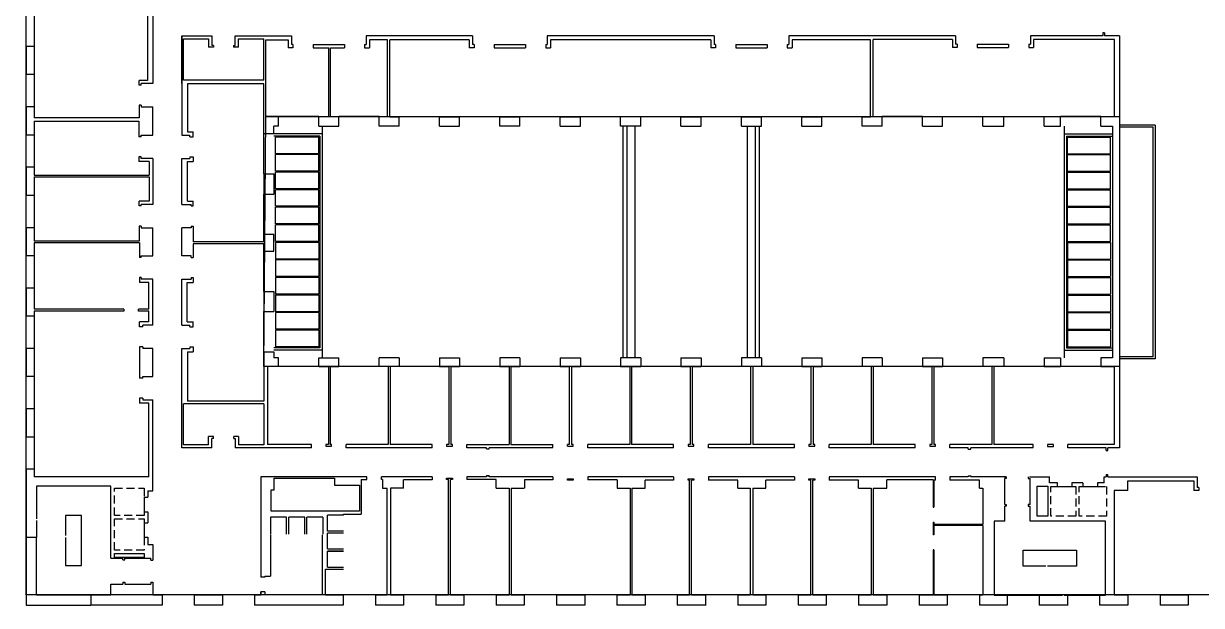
# Model space of a CAD drawing. Header units: millimetres. Extents: x -80 to 60, y -33 to 210.
# Drawn here: x -79.4 to -6.3, y -32.7 to 3.4 of the extents above; entities that cross this region are included whole.
import ezdxf

# ---------------------------------------------------------------- set-up
doc = ezdxf.new("R2010")
doc.units = ezdxf.units.MM
doc.header["$MEASUREMENT"] = 0
doc.linetypes.add('DASHED', pattern=[0.75, 0.5, -0.25])
doc.linetypes.add('HIDDEN', pattern=[9.525, 6.35, -3.175])
doc.layers.add('M', color=7, linetype='Continuous')
doc.layers.add('valid_area', color=140, linetype='Continuous')

msp = doc.modelspace()

# ---------------------------------------------------------------- linework, layer by layer
at = {"layer": 'M'}
for p, q in [((-71.403, 5.327), (-71.403, -0.319)), ((-71.744, 4.49), (-71.744, -0.119)), ((-78.768, 3.983), (-78.768, 1.983)), ((-69.593, 2.638), (-67.737, 2.638)), ((-69.593, -0.319), (-69.593, 2.638)), ((-69.593, 2.638), (-69.593, -3.517)), ((-69.503, 2.453), (-67.937, 2.453)), ((-69.503, -0.103), (-69.503, 2.453)), ((-67.937, 2.453), (-67.937, 1.937)), ((-67.737, 2.638), (-67.737, 2.05)), ((-66.287, 2.05), (-66.287, 2.638)), ((-66.287, 2.638), (-62.801, 2.638)), ((-66.087, 1.937), (-66.087, 2.453)), ((-66.087, 2.453), (-64.503, 2.453)), ((-64.503, -0.103), (-64.503, 2.453)), ((-64.384, -2.363), (-64.384, 2.397)), ((-64.384, 2.397), (-63.001, 2.397)), ((-63.001, 2.397), (-63.001, 1.897)), ((-62.801, 2.638), (-62.801, 2.097)), ((-58.155, 2.638), (-58.155, 2.097)), ((-51.551, 2.638), (-58.155, 2.638)), ((-56.838, 2.397), (-57.955, 2.397)), ((-57.955, 2.397), (-57.955, 1.897)), ((-56.838, -2.363), (-56.838, 2.397)), ((-51.751, 2.397), (-56.688, 2.397)), ((-56.688, -2.383), (-56.688, 2.397)), ((-51.751, 2.397), (-51.751, 1.897)), ((-51.551, 2.638), (-51.551, 2.097)), ((-46.905, 2.638), (-46.905, 2.097)), ((-36.551, 2.638), (-46.905, 2.638)), ((-46.705, 2.397), (-46.705, 1.897)), ((-36.751, 2.397), (-46.705, 2.397)), ((-36.751, 2.397), (-36.751, 1.897)), ((-36.551, 2.638), (-36.551, 2.097)), ((-31.905, 2.638), (-31.905, 2.097)), ((-21.551, 2.638), (-31.905, 2.638)), ((-31.705, 2.397), (-31.705, 1.897)), ((-26.827, 2.397), (-31.705, 2.397)), ((-26.827, -2.383), (-26.827, 2.397)), ((-26.668, -2.363), (-26.668, 2.417)), ((-21.751, 2.417), (-26.668, 2.417)), ((-21.751, 2.417), (-21.751, 1.917)), ((-21.551, 2.638), (-21.551, 2.117)), ((-16.905, 2.638), (-16.905, 2.117)), ((-12.403, 2.638), (-16.905, 2.638)), ((-11.688, 2.417), (-16.705, 2.417)), ((-16.705, 2.417), (-16.705, 1.917)), ((-12.403, 2.828), (-12.403, 2.638)), ((-12.303, 2.828), (-12.403, 2.828)), ((-12.303, 2.828), (-12.303, 2.638)), ((-11.368, 2.638), (-12.303, 2.638)), ((-11.688, -2.363), (-11.688, 2.417)), ((-11.368, 2.638), (-11.368, -22.942)), ((-78.768, 1.983), (-79.268, 1.983)), ((-79.268, 1.983), (-79.268, 0.233)), ((-78.768, 1.983), (-78.768, 0.233)), ((-67.64, 1.937), (-67.937, 1.937)), ((-67.64, 2.05), (-67.737, 2.05)), ((-67.64, 2.05), (-67.64, 1.937)), ((-66.39, 2.05), (-66.39, 1.937)), ((-66.39, 2.05), (-66.287, 2.05)), ((-66.087, 1.937), (-66.39, 1.937)), ((-62.701, 1.897), (-63.001, 1.897)), ((-62.701, 2.097), (-62.801, 2.097)), ((-62.701, 2.097), (-62.701, 1.897)), ((-61.451, 2.097), (-61.451, 1.897)), ((-61.451, 2.097), (-59.505, 2.097)), ((-61.451, 1.897), (-60.484, 1.897)), ((-60.484, -2.363), (-60.484, 1.897)), ((-60.368, -2.363), (-60.368, 1.897)), ((-60.368, 1.897), (-59.505, 1.897)), ((-59.505, 2.097), (-59.505, 1.897)), ((-58.255, 2.097), (-58.155, 2.097)), ((-58.255, 2.097), (-58.255, 1.897)), ((-58.255, 1.897), (-57.955, 1.897)), ((-51.451, 1.897), (-51.751, 1.897)), ((-51.451, 2.097), (-51.551, 2.097)), ((-51.451, 2.097), (-51.451, 1.897)), ((-50.201, 2.097), (-48.255, 2.097)), ((-50.201, 2.097), (-50.201, 1.897)), ((-50.201, 1.897), (-48.255, 1.897)), ((-48.255, 2.097), (-48.255, 1.897)), ((-47.005, 2.097), (-47.005, 1.897)), ((-47.005, 2.097), (-46.905, 2.097)), ((-47.005, 1.897), (-46.705, 1.897)), ((-36.451, 1.897), (-36.751, 1.897)), ((-36.451, 2.097), (-36.551, 2.097)), ((-36.451, 2.097), (-36.451, 1.897)), ((-35.201, 2.097), (-33.255, 2.097)), ((-35.201, 2.097), (-35.201, 1.897)), ((-35.201, 1.897), (-33.255, 1.897)), ((-33.255, 2.097), (-33.255, 1.897)), ((-32.005, 2.097), (-31.905, 2.097)), ((-32.005, 2.097), (-32.005, 1.897)), ((-32.005, 1.897), (-31.705, 1.897)), ((-21.451, 1.917), (-21.751, 1.917)), ((-21.451, 2.117), (-21.551, 2.117)), ((-21.451, 2.117), (-21.451, 1.917)), ((-20.201, 2.117), (-18.255, 2.117)), ((-20.201, 2.117), (-20.201, 1.917)), ((-20.201, 1.917), (-18.255, 1.917)), ((-18.255, 2.117), (-18.255, 1.917)), ((-17.005, 2.117), (-16.905, 2.117)), ((-17.005, 2.117), (-17.005, 1.917)), ((-17.005, 1.917), (-16.705, 1.917)), ((-78.768, 0.233), (-79.268, 0.233)), ((-78.768, 0.233), (-78.768, -1.767)), ((-72.243, -0.417), (-72.243, -0.119)), ((-71.744, -0.119), (-72.243, -0.119)), ((-72.13, -0.417), (-72.243, -0.417)), ((-72.13, -0.417), (-72.13, -0.319)), ((-71.403, -0.319), (-72.13, -0.319)), ((-64.503, -0.103), (-69.503, -0.103)), ((-69.253, -0.343), (-69.253, -3.317)), ((-64.503, -0.343), (-69.253, -0.343)), ((-64.503, -2.363), (-64.503, -0.343)), ((-78.768, -1.767), (-79.268, -1.767)), ((-79.268, -1.767), (-79.268, -3.517)), ((-78.768, -1.767), (-78.768, -2.44)), ((-72.243, -1.667), (-72.243, -2.44)), ((-72.13, -1.667), (-72.243, -1.667)), ((-72.13, -1.667), (-72.13, -1.767)), ((-72.13, -1.767), (-71.403, -1.767)), ((-71.403, -3.517), (-71.403, -1.767)), ((-72.243, -2.44), (-78.768, -2.44)), ((-78.768, -2.659), (-72.268, -2.659)), ((-78.768, -2.659), (-78.768, -3.517)), ((-72.268, -2.659), (-72.268, -3.617)), ((-64.503, -3.428), (-64.503, -2.363)), ((-63.603, -2.363), (-64.384, -2.363)), ((-63.603, -2.963), (-63.603, -2.363)), ((-61.103, -2.363), (-63.603, -2.363)), ((-61.103, -2.363), (-60.484, -2.363)), ((-61.103, -2.963), (-61.103, -2.363)), ((-60.368, -2.363), (-59.853, -2.363)), ((-59.853, -2.963), (-59.853, -2.363)), ((-57.353, -2.363), (-59.853, -2.363)), ((-57.353, -2.363), (-56.838, -2.363)), ((-57.353, -2.963), (-57.353, -2.363)), ((-56.688, -2.383), (-56.103, -2.383)), ((-56.103, -2.963), (-56.103, -2.383)), ((-53.603, -2.383), (-56.103, -2.383)), ((-53.603, -2.963), (-53.603, -2.383)), ((-53.603, -2.383), (-52.353, -2.383)), ((-52.353, -2.963), (-52.353, -2.383)), ((-49.853, -2.383), (-52.353, -2.383)), ((-49.853, -2.963), (-49.853, -2.383)), ((-49.853, -2.383), (-48.603, -2.383)), ((-48.603, -2.963), (-48.603, -2.383)), ((-46.103, -2.383), (-48.603, -2.383)), ((-46.103, -2.963), (-46.103, -2.383)), ((-46.103, -2.383), (-44.853, -2.383)), ((-44.853, -2.963), (-44.853, -2.383)), ((-42.353, -2.383), (-44.853, -2.383)), ((-42.353, -2.963), (-42.353, -2.383)), ((-41.103, -2.383), (-42.353, -2.383)), ((-41.103, -2.963), (-41.103, -2.383)), ((-38.603, -2.383), (-41.103, -2.383)), ((-38.603, -2.383), (-37.353, -2.383)), ((-38.603, -2.963), (-38.603, -2.383)), ((-37.353, -2.963), (-37.353, -2.383)), ((-34.853, -2.383), (-37.353, -2.383)), ((-34.853, -2.963), (-34.853, -2.383)), ((-34.853, -2.383), (-33.603, -2.383)), ((-33.603, -2.963), (-33.603, -2.383)), ((-31.103, -2.383), (-33.603, -2.383)), ((-31.103, -2.383), (-29.853, -2.383)), ((-31.103, -2.963), (-31.103, -2.383)), ((-29.853, -2.963), (-29.853, -2.383)), ((-27.353, -2.383), (-29.853, -2.383)), ((-27.353, -2.963), (-27.353, -2.383)), ((-27.353, -2.383), (-26.827, -2.383)), ((-26.668, -2.363), (-26.103, -2.363)), ((-23.603, -2.363), (-26.103, -2.363)), ((-26.103, -2.963), (-26.103, -2.363)), ((-23.603, -2.963), (-23.603, -2.363)), ((-23.603, -2.363), (-22.353, -2.363)), ((-22.353, -2.363), (-19.853, -2.363)), ((-22.353, -2.963), (-22.353, -2.363)), ((-19.853, -2.963), (-19.853, -2.363)), ((-19.853, -2.363), (-18.55, -2.363)), ((-18.55, -2.363), (-16.05, -2.363)), ((-18.55, -2.963), (-18.55, -2.363)), ((-16.05, -2.363), (-15.029, -2.363)), ((-16.05, -2.963), (-16.05, -2.363)), ((-12.529, -2.363), (-15.029, -2.363)), ((-15.029, -2.363), (-12.529, -2.363)), ((-15.029, -2.963), (-15.029, -2.363)), ((-12.529, -2.363), (-11.692, -2.363)), ((-12.529, -2.963), (-12.529, -2.363)), ((-9.148, -2.912), (-11.368, -2.912)), ((-9.148, -2.912), (-9.148, -17.402)), ((-78.768, -3.517), (-79.268, -3.517)), ((-78.768, -3.517), (-78.768, -5.517)), ((-72.13, -3.617), (-72.268, -3.617)), ((-72.13, -3.617), (-72.13, -3.517)), ((-72.13, -3.517), (-71.403, -3.517)), ((-69.593, -3.517), (-69.103, -3.517)), ((-69.253, -3.317), (-68.903, -3.317)), ((-69.103, -3.617), (-69.103, -3.517)), ((-69.103, -3.617), (-68.903, -3.617)), ((-68.903, -3.617), (-68.903, -3.317)), ((-64.503, -3.428), (-63.898, -3.428)), ((-64.503, -5.928), (-64.503, -3.428)), ((-63.898, -3.428), (-63.898, -2.963)), ((-63.603, -2.963), (-63.898, -2.963)), ((-60.893, -3.443), (-63.898, -3.443)), ((-61.033, -3.583), (-63.898, -3.583)), ((-61.093, -3.643), (-63.778, -3.643)), ((-63.778, -4.673), (-63.778, -3.643)), ((-61.103, -2.963), (-59.853, -2.963)), ((-61.093, -4.673), (-61.093, -3.643)), ((-61.033, -3.583), (-61.033, -16.723)), ((-60.893, -2.963), (-60.893, -17.343)), ((-56.103, -2.963), (-57.353, -2.963)), ((-53.603, -2.963), (-52.353, -2.963)), ((-48.603, -2.963), (-49.853, -2.963)), ((-46.103, -2.963), (-44.853, -2.963)), ((-41.103, -2.963), (-42.353, -2.963)), ((-42.198, -17.343), (-42.198, -2.963)), ((-41.948, -17.343), (-41.948, -2.963)), ((-41.448, -17.343), (-41.448, -2.963)), ((-38.603, -2.963), (-37.353, -2.963)), ((-34.853, -2.963), (-33.603, -2.963)), ((-34.468, -17.343), (-34.468, -2.963)), ((-33.968, -17.343), (-33.968, -2.963)), ((-33.718, -17.343), (-33.718, -2.963)), ((-31.103, -2.963), (-29.853, -2.963)), ((-26.103, -2.963), (-27.353, -2.963)), ((-23.603, -2.963), (-22.353, -2.963)), ((-19.853, -2.963), (-18.55, -2.963)), ((-16.05, -2.963), (-15.029, -2.963)), ((-14.808, -2.963), (-14.808, -17.343)), ((-14.808, -3.443), (-11.803, -3.443)), ((-14.668, -3.583), (-11.803, -3.583)), ((-14.668, -3.583), (-14.668, -16.723)), ((-14.608, -3.643), (-11.923, -3.643)), ((-14.608, -4.673), (-14.608, -3.643)), ((-12.529, -2.963), (-11.803, -2.963)), ((-11.923, -4.673), (-11.923, -3.643)), ((-11.803, -2.963), (-11.803, -17.343)), ((-9.268, -3.032), (-11.368, -3.032)), ((-9.268, -17.282), (-9.268, -3.032)), ((-72.13, -4.867), (-72.268, -4.867)), ((-72.268, -4.867), (-72.268, -5.165)), ((-72.13, -4.965), (-72.13, -4.867)), ((-71.403, -4.965), (-72.13, -4.965)), ((-71.403, -4.965), (-71.403, -7.819)), ((-69.593, -7.819), (-69.593, -4.965)), ((-69.593, -4.965), (-69.103, -4.965)), ((-69.103, -4.867), (-69.103, -4.965)), ((-69.103, -4.867), (-68.903, -4.867)), ((-68.903, -4.867), (-68.903, -5.165)), ((-61.093, -4.673), (-63.778, -4.673)), ((-63.778, -5.763), (-63.778, -4.733)), ((-61.093, -4.733), (-63.778, -4.733)), ((-61.093, -5.763), (-61.093, -4.733)), ((-14.608, -4.673), (-11.923, -4.673)), ((-14.608, -5.763), (-14.608, -4.733)), ((-14.608, -4.733), (-11.923, -4.733)), ((-11.923, -5.763), (-11.923, -4.733)), ((-79.268, -5.517), (-79.268, -7.267)), ((-78.768, -5.517), (-79.268, -5.517)), ((-78.768, -5.517), (-78.768, -5.997)), ((-71.638, -5.165), (-72.268, -5.165)), ((-71.638, -5.165), (-71.638, -5.997)), ((-69.253, -5.165), (-68.903, -5.165)), ((-69.253, -7.619), (-69.253, -5.165)), ((-61.093, -5.763), (-63.778, -5.763)), ((-61.093, -5.823), (-63.778, -5.823)), ((-63.778, -6.853), (-63.778, -5.823)), ((-61.093, -6.853), (-61.093, -5.823)), ((-14.608, -5.763), (-11.923, -5.763)), ((-14.608, -5.823), (-11.923, -5.823)), ((-14.608, -6.853), (-14.608, -5.823)), ((-11.923, -6.853), (-11.923, -5.823)), ((-78.768, -5.997), (-71.638, -5.997)), ((-78.768, -6.116), (-78.768, -7.267)), ((-78.768, -6.116), (-71.638, -6.116)), ((-78.768, -6.116), (-71.638, -6.116)), ((-71.638, -6.116), (-71.638, -7.619)), ((-64.503, -5.928), (-63.898, -5.928)), ((-64.503, -5.928), (-64.503, -7.178)), ((-63.898, -5.928), (-63.898, -7.178)), ((-78.768, -7.267), (-79.268, -7.267)), ((-78.768, -7.267), (-78.768, -9.267)), ((-64.503, -7.178), (-63.898, -7.178)), ((-64.503, -9.678), (-64.503, -7.178)), ((-61.093, -6.853), (-63.778, -6.853)), ((-61.093, -6.913), (-63.778, -6.913)), ((-63.778, -7.941), (-63.778, -6.913)), ((-61.093, -7.941), (-61.093, -6.913)), ((-14.608, -6.853), (-11.923, -6.853)), ((-14.608, -6.913), (-11.923, -6.913)), ((-14.608, -7.941), (-14.608, -6.913)), ((-11.923, -7.941), (-11.923, -6.913)), ((-72.258, -7.919), (-72.258, -7.619)), ((-71.638, -7.619), (-72.258, -7.619)), ((-72.13, -7.919), (-72.258, -7.919)), ((-72.13, -7.919), (-72.13, -7.819)), ((-71.403, -7.819), (-72.13, -7.819)), ((-69.593, -7.819), (-69.016, -7.819)), ((-69.253, -7.619), (-68.903, -7.619)), ((-69.016, -7.919), (-69.016, -7.819)), ((-69.016, -7.919), (-68.903, -7.919)), ((-68.903, -7.919), (-68.903, -7.619)), ((-61.093, -7.941), (-63.778, -7.941)), ((-61.093, -8.001), (-63.778, -8.001)), ((-63.778, -9.033), (-63.778, -8.001)), ((-61.093, -9.033), (-61.093, -8.001)), ((-14.608, -7.941), (-11.923, -7.941)), ((-14.608, -9.033), (-14.608, -8.001)), ((-14.608, -8.001), (-11.923, -8.001)), ((-11.923, -9.033), (-11.923, -8.001)), ((-78.768, -9.267), (-79.268, -9.267)), ((-79.268, -9.267), (-79.268, -11.017)), ((-78.768, -9.267), (-78.768, -10.096)), ((-72.13, -9.169), (-72.258, -9.169)), ((-72.258, -9.169), (-72.258, -10.096)), ((-72.13, -9.169), (-72.13, -9.267)), ((-72.13, -9.267), (-71.403, -9.267)), ((-71.403, -11.017), (-71.403, -9.267)), ((-69.016, -9.267), (-69.593, -9.267)), ((-69.593, -11.017), (-69.593, -9.267)), ((-69.016, -9.169), (-68.903, -9.169)), ((-69.016, -9.169), (-69.016, -9.267)), ((-68.903, -9.169), (-68.903, -10.152)), ((-61.093, -9.033), (-63.778, -9.033)), ((-63.778, -10.123), (-63.778, -9.093)), ((-61.093, -9.093), (-63.778, -9.093)), ((-61.093, -10.123), (-61.093, -9.093)), ((-14.608, -9.033), (-11.923, -9.033)), ((-14.608, -9.093), (-11.923, -9.093)), ((-14.608, -10.123), (-14.608, -9.093)), ((-11.923, -10.123), (-11.923, -9.093)), ((-72.258, -10.096), (-78.768, -10.096)), ((-72.238, -10.216), (-78.768, -10.216)), ((-78.768, -10.216), (-78.768, -11.017)), ((-72.238, -10.216), (-72.238, -11.117)), ((-64.503, -10.152), (-68.903, -10.152)), ((-64.503, -9.678), (-63.898, -9.678)), ((-64.503, -10.152), (-64.503, -9.678)), ((-63.898, -10.729), (-63.898, -9.678)), ((-61.093, -10.123), (-63.778, -10.123)), ((-61.093, -10.123), (-63.778, -10.123)), ((-61.093, -10.183), (-63.778, -10.183)), ((-61.093, -10.183), (-63.778, -10.183)), ((-63.778, -10.183), (-63.778, -11.213)), ((-61.093, -10.183), (-61.093, -11.213)), ((-14.608, -10.123), (-11.923, -10.123)), ((-14.608, -10.123), (-11.923, -10.123)), ((-14.608, -10.183), (-11.923, -10.183)), ((-14.608, -10.183), (-11.923, -10.183)), ((-14.608, -10.183), (-14.608, -11.213)), ((-11.923, -10.183), (-11.923, -11.213)), ((-68.903, -10.271), (-68.903, -11.116)), ((-64.503, -10.271), (-68.903, -10.271)), ((-64.503, -10.729), (-64.503, -10.271)), ((-64.503, -10.729), (-63.898, -10.729)), ((-64.503, -13.229), (-64.503, -10.729)), ((-78.768, -11.017), (-79.268, -11.017)), ((-78.768, -11.017), (-78.768, -13.017)), ((-72.125, -11.117), (-72.238, -11.117)), ((-72.125, -11.117), (-72.125, -11.017)), ((-72.125, -11.017), (-71.403, -11.017)), ((-69.016, -11.017), (-69.593, -11.017)), ((-69.016, -11.116), (-69.016, -11.017)), ((-69.016, -11.116), (-68.903, -11.116)), ((-61.093, -11.213), (-63.778, -11.213)), ((-63.778, -11.273), (-63.778, -12.305)), ((-61.093, -11.273), (-63.778, -11.273)), ((-61.093, -11.273), (-61.093, -12.305)), ((-14.608, -11.213), (-11.923, -11.213)), ((-14.608, -11.273), (-14.608, -12.305)), ((-14.608, -11.273), (-11.923, -11.273)), ((-11.923, -11.273), (-11.923, -12.305)), ((-72.125, -12.367), (-72.238, -12.367)), ((-72.238, -12.367), (-72.238, -12.665)), ((-72.125, -12.367), (-72.125, -12.465)), ((-69.016, -12.366), (-69.016, -12.465)), ((-69.016, -12.366), (-68.903, -12.366)), ((-68.903, -12.366), (-68.903, -12.665)), ((-61.093, -12.305), (-63.778, -12.305)), ((-61.093, -12.365), (-63.778, -12.365)), ((-63.778, -12.365), (-63.778, -13.393)), ((-61.093, -12.365), (-61.093, -13.393)), ((-14.608, -12.305), (-11.923, -12.305)), ((-14.608, -12.365), (-14.608, -13.393)), ((-14.608, -12.365), (-11.923, -12.365)), ((-11.923, -12.365), (-11.923, -13.393)), ((-78.768, -13.017), (-79.268, -13.017)), ((-79.268, -13.017), (-79.268, -14.767)), ((-78.768, -13.017), (-78.768, -14.336)), ((-71.653, -12.665), (-72.238, -12.665)), ((-71.403, -12.465), (-72.125, -12.465)), ((-71.653, -14.336), (-71.653, -12.665)), ((-71.403, -15.319), (-71.403, -12.465)), ((-69.593, -12.465), (-69.016, -12.465)), ((-69.593, -15.319), (-69.593, -12.465)), ((-69.273, -12.665), (-68.903, -12.665)), ((-69.273, -15.119), (-69.273, -12.665)), ((-64.503, -13.229), (-64.503, -14.479)), ((-64.503, -13.229), (-63.898, -13.229)), ((-63.898, -13.229), (-63.898, -14.479)), ((-61.093, -13.393), (-63.778, -13.393)), ((-63.778, -13.453), (-63.778, -14.483)), ((-61.093, -13.453), (-63.778, -13.453)), ((-61.093, -13.453), (-61.093, -14.483)), ((-14.608, -13.393), (-11.923, -13.393)), ((-14.608, -13.453), (-14.608, -14.483)), ((-14.608, -13.453), (-11.923, -13.453)), ((-11.923, -13.453), (-11.923, -14.483)), ((-73.203, -14.336), (-78.768, -14.336)), ((-73.203, -14.456), (-78.768, -14.456)), ((-78.768, -14.456), (-78.768, -14.767)), ((-73.203, -14.336), (-73.203, -14.456)), ((-71.653, -14.336), (-72.303, -14.336)), ((-72.303, -14.456), (-72.303, -14.336)), ((-71.643, -14.456), (-72.303, -14.456)), ((-71.643, -15.119), (-71.643, -14.456)), ((-64.503, -14.479), (-63.898, -14.479)), ((-64.503, -16.979), (-64.503, -14.479)), ((-61.093, -14.483), (-63.778, -14.483)), ((-61.093, -14.543), (-63.778, -14.543)), ((-63.778, -14.543), (-63.778, -15.573)), ((-61.093, -14.543), (-61.093, -15.573)), ((-14.608, -14.483), (-11.923, -14.483)), ((-14.608, -14.543), (-11.923, -14.543)), ((-14.608, -14.543), (-14.608, -15.573)), ((-11.923, -14.543), (-11.923, -15.573)), ((-78.768, -14.767), (-79.268, -14.767)), ((-78.768, -14.767), (-78.768, -16.767)), ((-72.228, -15.419), (-72.228, -15.119)), ((-71.643, -15.119), (-72.228, -15.119)), ((-72.023, -15.419), (-72.023, -15.319)), ((-71.403, -15.319), (-72.023, -15.319)), ((-69.593, -15.319), (-69.103, -15.319)), ((-69.273, -15.119), (-68.903, -15.119)), ((-69.103, -15.417), (-69.103, -15.319)), ((-68.903, -15.417), (-68.903, -15.119)), ((-72.023, -15.419), (-72.228, -15.419)), ((-72.023, -15.419), (-72.088, -15.419)), ((-69.103, -15.417), (-68.903, -15.417)), ((-61.093, -15.573), (-63.778, -15.573)), ((-61.093, -15.633), (-63.778, -15.633)), ((-63.778, -15.633), (-63.778, -16.663)), ((-61.093, -15.633), (-61.093, -16.663)), ((-14.608, -15.573), (-11.923, -15.573)), ((-14.608, -15.633), (-14.608, -16.663)), ((-14.608, -15.633), (-11.923, -15.633)), ((-11.923, -15.633), (-11.923, -16.663)), ((-79.268, -16.767), (-79.268, -18.517)), ((-78.768, -16.767), (-79.268, -16.767)), ((-78.768, -16.767), (-78.768, -18.517)), ((-72.023, -16.669), (-72.228, -16.669)), ((-72.228, -16.669), (-72.228, -16.767)), ((-72.228, -16.767), (-72.228, -18.604)), ((-72.023, -16.669), (-72.023, -16.767)), ((-71.403, -16.767), (-72.023, -16.767)), ((-71.403, -16.767), (-71.893, -16.767)), ((-71.403, -18.504), (-71.403, -16.767)), ((-69.593, -16.767), (-69.103, -16.767)), ((-69.593, -22.942), (-69.593, -16.767)), ((-69.103, -16.667), (-69.103, -16.767)), ((-69.103, -16.667), (-68.903, -16.667)), ((-68.903, -16.667), (-68.903, -16.967)), ((-61.033, -16.723), (-63.898, -16.723)), ((-61.093, -16.663), (-63.778, -16.663)), ((-14.668, -16.723), (-11.803, -16.723)), ((-14.608, -16.663), (-11.923, -16.663)), ((-69.253, -16.967), (-69.253, -20.041)), ((-69.253, -16.967), (-68.903, -16.967)), ((-64.503, -16.979), (-64.503, -17.943)), ((-64.503, -16.979), (-63.898, -16.979)), ((-60.893, -16.863), (-63.898, -16.863)), ((-63.898, -16.979), (-63.898, -17.343)), ((-63.603, -17.343), (-63.898, -17.343)), ((-63.603, -17.892), (-63.603, -17.343)), ((-61.103, -17.892), (-61.103, -17.343)), ((-61.103, -17.343), (-59.853, -17.343)), ((-59.853, -17.892), (-59.853, -17.343)), ((-57.353, -17.891), (-57.353, -17.343)), ((-56.103, -17.343), (-57.353, -17.343)), ((-56.103, -17.343), (-56.103, -17.892)), ((-53.603, -17.343), (-53.603, -17.892)), ((-53.603, -17.343), (-52.353, -17.343)), ((-52.353, -17.343), (-52.353, -17.892)), ((-49.853, -17.343), (-49.853, -17.892)), ((-48.603, -17.343), (-49.853, -17.343)), ((-48.603, -17.343), (-48.603, -17.892)), ((-46.103, -17.343), (-46.103, -17.892)), ((-46.103, -17.343), (-44.853, -17.343)), ((-44.853, -17.343), (-44.853, -17.892)), ((-41.103, -17.343), (-42.353, -17.343)), ((-42.353, -17.343), (-42.353, -17.892)), ((-41.103, -17.343), (-41.103, -17.892)), ((-38.603, -17.343), (-38.603, -17.892)), ((-38.603, -17.343), (-37.353, -17.343)), ((-37.353, -17.343), (-37.353, -17.892)), ((-33.601, -17.343), (-34.853, -17.343)), ((-34.853, -17.343), (-34.853, -17.892)), ((-33.601, -17.343), (-33.601, -17.892)), ((-31.101, -17.343), (-29.851, -17.343)), ((-31.101, -17.343), (-31.101, -17.892)), ((-29.851, -17.343), (-29.851, -17.892)), ((-26.103, -17.343), (-27.351, -17.343)), ((-27.351, -17.343), (-27.351, -17.892)), ((-26.103, -17.343), (-26.103, -17.892)), ((-23.603, -17.343), (-23.603, -17.892)), ((-23.603, -17.343), (-22.353, -17.343)), ((-22.353, -17.343), (-22.353, -17.892)), ((-18.55, -17.343), (-19.853, -17.343)), ((-19.853, -17.343), (-19.853, -17.892)), ((-18.55, -17.343), (-18.55, -17.892)), ((-16.05, -17.343), (-16.05, -17.892)), ((-16.05, -17.343), (-15.029, -17.343)), ((-15.029, -17.343), (-15.029, -17.892)), ((-14.808, -16.863), (-11.803, -16.863)), ((-11.803, -17.343), (-12.529, -17.343)), ((-12.529, -17.343), (-12.529, -17.892)), ((-9.268, -17.282), (-11.368, -17.282)), ((-9.148, -17.402), (-11.368, -17.402)), ((-64.503, -17.943), (-64.503, -20.041)), ((-63.603, -17.892), (-64.274, -17.892)), ((-64.274, -17.892), (-64.274, -22.722)), ((-61.103, -17.892), (-63.603, -17.892)), ((-61.103, -17.892), (-60.504, -17.892)), ((-60.504, -17.892), (-60.504, -22.722)), ((-60.392, -17.892), (-60.392, -22.722)), ((-60.392, -17.892), (-59.853, -17.892)), ((-57.353, -17.891), (-59.853, -17.891)), ((-56.782, -17.891), (-57.353, -17.891)), ((-56.782, -17.891), (-56.782, -22.722)), ((-56.103, -17.892), (-56.663, -17.892)), ((-56.663, -17.892), (-56.663, -22.722)), ((-53.603, -17.892), (-56.103, -17.892)), ((-53.603, -17.892), (-53.023, -17.892)), ((-53.023, -17.892), (-53.023, -22.722)), ((-52.899, -17.892), (-52.353, -17.892)), ((-52.899, -17.892), (-52.899, -22.722)), ((-49.853, -17.892), (-52.353, -17.892)), ((-49.853, -17.892), (-49.279, -17.892)), ((-49.279, -17.892), (-49.279, -22.722)), ((-49.163, -17.892), (-49.163, -22.722)), ((-49.163, -17.892), (-48.603, -17.892)), ((-46.103, -17.892), (-48.603, -17.892)), ((-46.103, -17.892), (-45.543, -17.892)), ((-45.543, -17.892), (-45.543, -22.722)), ((-45.409, -17.892), (-45.409, -22.722)), ((-45.409, -17.892), (-44.853, -17.892)), ((-42.353, -17.892), (-44.853, -17.892)), ((-42.353, -17.892), (-41.789, -17.892)), ((-41.789, -17.892), (-41.789, -22.722)), ((-41.669, -17.892), (-41.103, -17.892)), ((-41.669, -17.892), (-41.669, -22.722)), ((-38.603, -17.892), (-41.103, -17.892)), ((-38.603, -17.892), (-38.029, -17.892)), ((-38.029, -17.892), (-38.029, -22.722)), ((-37.909, -17.892), (-37.353, -17.892)), ((-37.909, -17.892), (-37.909, -22.722)), ((-34.853, -17.892), (-37.353, -17.892)), ((-34.288, -17.892), (-34.853, -17.892)), ((-34.288, -17.892), (-34.288, -22.722)), ((-34.148, -17.892), (-34.148, -22.722)), ((-33.601, -17.892), (-34.148, -17.892)), ((-31.101, -17.892), (-33.601, -17.892)), ((-31.101, -17.892), (-30.538, -17.892)), ((-30.538, -17.892), (-30.538, -22.722)), ((-30.388, -17.892), (-29.851, -17.892)), ((-30.388, -17.892), (-30.388, -22.722)), ((-27.351, -17.892), (-29.851, -17.892)), ((-26.788, -17.892), (-27.351, -17.892)), ((-26.788, -17.892), (-26.788, -22.722)), ((-26.103, -17.892), (-26.667, -17.892)), ((-26.667, -17.892), (-26.667, -22.722)), ((-23.603, -17.892), (-26.103, -17.892)), ((-23.603, -17.892), (-23.027, -17.892)), ((-23.027, -17.892), (-23.027, -22.722)), ((-22.909, -17.892), (-22.909, -22.722)), ((-22.909, -17.892), (-22.353, -17.892)), ((-19.853, -17.892), (-22.353, -17.892)), ((-19.289, -17.892), (-19.853, -17.892)), ((-19.289, -17.892), (-19.289, -22.722)), ((-18.55, -17.892), (-19.168, -17.892)), ((-19.168, -17.892), (-19.168, -22.722)), ((-16.05, -17.892), (-18.55, -17.892)), ((-16.05, -17.892), (-15.029, -17.892)), ((-12.529, -17.892), (-15.029, -17.892)), ((-12.529, -17.892), (-11.708, -17.892)), ((-11.708, -17.892), (-11.708, -22.722)), ((-78.768, -18.517), (-79.268, -18.517)), ((-78.768, -18.517), (-78.768, -20.517)), ((-72.033, -18.604), (-72.228, -18.604)), ((-72.033, -18.504), (-71.403, -18.504)), ((-72.033, -18.604), (-72.033, -18.504)), ((-72.228, -19.854), (-72.228, -20.165)), ((-72.033, -19.854), (-72.228, -19.854)), ((-71.643, -20.165), (-72.228, -20.165)), ((-72.033, -19.854), (-72.033, -19.952)), ((-72.033, -19.952), (-71.403, -19.952)), ((-71.643, -24.738), (-71.643, -20.165)), ((-71.403, -25.61), (-71.403, -19.952)), ((-69.593, -22.942), (-69.593, -19.965)), ((-69.491, -22.742), (-69.491, -20.212)), ((-64.511, -20.212), (-69.491, -20.212)), ((-64.503, -20.041), (-69.253, -20.041)), ((-64.511, -20.212), (-64.511, -22.742)), ((-79.268, -20.517), (-79.268, -22.267)), ((-78.768, -20.517), (-79.268, -20.517)), ((-78.768, -20.517), (-78.768, -22.267)), ((-78.768, -22.267), (-79.268, -22.267)), ((-78.768, -22.267), (-78.768, -24.267)), ((-67.632, -22.242), (-67.937, -22.242)), ((-67.937, -22.742), (-67.937, -22.242)), ((-67.632, -22.355), (-67.737, -22.355)), ((-67.737, -22.942), (-67.737, -22.355)), ((-67.632, -22.355), (-67.632, -22.242)), ((-66.382, -22.355), (-66.382, -22.242)), ((-66.087, -22.242), (-66.382, -22.242)), ((-66.382, -22.355), (-66.287, -22.355)), ((-66.287, -22.355), (-66.287, -22.942)), ((-66.087, -22.242), (-66.087, -22.742)), ((-67.737, -22.942), (-69.593, -22.942)), ((-67.937, -22.742), (-69.491, -22.742)), ((-61.558, -22.942), (-66.287, -22.942)), ((-64.511, -22.742), (-66.087, -22.742)), ((-61.558, -22.722), (-64.274, -22.722)), ((-61.558, -22.942), (-61.558, -22.722)), ((-60.658, -22.722), (-60.658, -22.84)), ((-60.504, -22.722), (-60.658, -22.722)), ((-60.658, -22.84), (-60.298, -22.84)), ((-60.298, -22.722), (-60.392, -22.722)), ((-60.298, -22.84), (-60.298, -22.722)), ((-59.398, -22.942), (-59.398, -22.722)), ((-56.782, -22.722), (-59.398, -22.722)), ((-54.059, -22.942), (-59.398, -22.942)), ((-54.059, -22.722), (-56.663, -22.722)), ((-54.059, -22.942), (-54.059, -22.722)), ((-53.159, -22.722), (-53.159, -22.836)), ((-53.023, -22.722), (-53.159, -22.722)), ((-53.159, -22.836), (-52.799, -22.836)), ((-52.799, -22.722), (-52.899, -22.722)), ((-52.799, -22.836), (-52.799, -22.722)), ((-51.899, -22.942), (-51.899, -22.722)), ((-51.899, -22.722), (-49.279, -22.722)), ((-50.673, -22.942), (-51.899, -22.942)), ((-50.673, -23.005), (-50.673, -22.942)), ((-50.673, -23.005), (-50.513, -23.005)), ((-46.558, -22.942), (-50.513, -22.942)), ((-50.513, -23.005), (-50.513, -22.942)), ((-49.163, -22.722), (-46.558, -22.722)), ((-46.558, -22.942), (-46.558, -22.722)), ((-45.658, -22.84), (-45.658, -22.722)), ((-45.543, -22.722), (-45.658, -22.722)), ((-45.658, -22.84), (-45.298, -22.84)), ((-45.298, -22.722), (-45.409, -22.722)), ((-45.298, -22.84), (-45.298, -22.722)), ((-44.398, -22.942), (-44.398, -22.722)), ((-41.789, -22.722), (-44.398, -22.722)), ((-39.058, -22.936), (-44.398, -22.942)), ((-39.058, -22.722), (-41.669, -22.722)), ((-39.058, -22.942), (-39.058, -22.722)), ((-38.158, -22.722), (-38.158, -22.84)), ((-38.029, -22.722), (-38.158, -22.722)), ((-38.158, -22.84), (-37.798, -22.84)), ((-37.798, -22.722), (-37.909, -22.722)), ((-37.798, -22.84), (-37.798, -22.722)), ((-34.288, -22.722), (-36.898, -22.722)), ((-36.898, -22.942), (-36.898, -22.722)), ((-31.557, -22.942), (-36.898, -22.942)), ((-31.557, -22.722), (-34.148, -22.722)), ((-31.557, -22.942), (-31.557, -22.722)), ((-30.657, -22.722), (-30.657, -22.84)), ((-30.538, -22.722), (-30.657, -22.722)), ((-30.657, -22.84), (-30.297, -22.84)), ((-30.297, -22.722), (-30.388, -22.722)), ((-30.297, -22.84), (-30.297, -22.722)), ((-29.397, -22.942), (-29.397, -22.722)), ((-26.788, -22.722), (-29.397, -22.722)), ((-24.058, -22.942), (-29.397, -22.942)), ((-24.058, -22.722), (-26.667, -22.722)), ((-24.058, -22.942), (-24.058, -22.722)), ((-23.027, -22.722), (-23.158, -22.722)), ((-23.158, -22.722), (-23.158, -22.84)), ((-23.158, -22.84), (-22.798, -22.84)), ((-22.798, -22.722), (-22.909, -22.722)), ((-22.798, -22.84), (-22.798, -22.722)), ((-19.289, -22.722), (-21.898, -22.722)), ((-21.898, -22.942), (-21.898, -22.722)), ((-20.771, -22.942), (-21.898, -22.942)), ((-20.771, -23.023), (-20.771, -22.942)), ((-20.771, -23.023), (-20.611, -23.023)), ((-16.734, -22.942), (-20.611, -22.942)), ((-20.611, -23.023), (-20.611, -22.942)), ((-20.133, -22.942), (-20.611, -22.942)), ((-16.734, -22.722), (-19.168, -22.722)), ((-16.734, -22.942), (-18.166, -22.942)), ((-16.734, -22.942), (-16.734, -22.722)), ((-15.474, -22.722), (-15.834, -22.722)), ((-15.834, -22.722), (-15.834, -22.85)), ((-15.834, -22.85), (-15.474, -22.85)), ((-15.474, -22.85), (-15.474, -22.722)), ((-14.574, -22.942), (-14.574, -22.722)), ((-11.708, -22.722), (-14.574, -22.722)), ((-12.191, -22.942), (-14.574, -22.942)), ((-12.191, -23.098), (-12.191, -22.942)), ((-12.191, -23.098), (-12.091, -23.098)), ((-11.368, -22.942), (-12.091, -22.942)), ((-12.091, -23.098), (-12.091, -22.942)), ((-78.768, -24.267), (-79.268, -24.267)), ((-79.268, -24.267), (-79.268, -28.5)), ((-78.768, -24.267), (-78.768, -24.738)), ((-71.643, -24.738), (-78.768, -24.738)), ((-58.108, -24.742), (-64.703, -24.742)), ((-64.703, -24.742), (-64.703, -30.972)), ((-58.108, -24.892), (-58.108, -24.742)), ((-57.188, -24.742), (-57.208, -24.742)), ((-57.208, -24.892), (-57.208, -24.742)), ((-54.059, -24.742), (-57.208, -24.742)), ((-54.059, -24.742), (-54.059, -24.912)), ((-53.159, -24.824), (-52.799, -24.824)), ((-53.159, -24.904), (-53.159, -24.824)), ((-52.799, -24.824), (-52.799, -24.893)), ((-51.899, -24.742), (-51.899, -24.901)), ((-50.673, -24.742), (-51.899, -24.742)), ((-50.673, -24.655), (-50.673, -24.742)), ((-50.673, -24.655), (-50.513, -24.655)), ((-50.513, -24.742), (-50.513, -24.655)), ((-46.558, -24.742), (-50.513, -24.742)), ((-46.558, -24.742), (-46.558, -24.922)), ((-45.658, -24.858), (-45.298, -24.858)), ((-45.658, -24.934), (-45.658, -24.858)), ((-45.298, -24.858), (-45.298, -24.934)), ((-44.398, -24.742), (-44.398, -24.922)), ((-39.058, -24.742), (-44.398, -24.742)), ((-40.833, -24.742), (-42.583, -24.742)), ((-39.058, -24.742), (-39.058, -24.952)), ((-38.158, -24.858), (-37.798, -24.858)), ((-38.158, -24.934), (-38.158, -24.858)), ((-37.798, -24.858), (-37.798, -24.934)), ((-36.898, -24.742), (-36.898, -24.952)), ((-31.557, -24.742), (-36.898, -24.742)), ((-33.333, -24.742), (-35.083, -24.742)), ((-31.557, -24.742), (-31.557, -24.952)), ((-30.657, -24.934), (-30.657, -24.858)), ((-30.657, -24.858), (-30.297, -24.858)), ((-30.297, -24.858), (-30.297, -24.934)), ((-29.397, -24.742), (-29.397, -24.952)), ((-22.798, -24.742), (-29.397, -24.742)), ((-25.818, -24.742), (-27.583, -24.742)), ((-22.798, -24.952), (-22.798, -24.742)), ((-21.898, -24.742), (-21.898, -24.952)), ((-20.771, -24.742), (-21.898, -24.742)), ((-20.771, -24.673), (-20.771, -24.742)), ((-20.771, -24.673), (-20.611, -24.673)), ((-20.611, -24.673), (-20.611, -24.742)), ((-18.402, -24.742), (-20.611, -24.742)), ((-18.528, -24.742), (-18.402, -24.742)), ((-18.498, -26.452), (-18.498, -24.842)), ((-18.402, -24.842), (-18.498, -24.842)), ((-18.402, -24.742), (-18.402, -24.842)), ((-17.032, -24.742), (-17.032, -24.842)), ((-17.032, -24.842), (-16.918, -24.842)), ((-16.958, -24.742), (-15.721, -24.742)), ((-16.918, -26.452), (-16.918, -24.842)), ((-15.721, -25.1), (-15.721, -24.742)), ((-12.325, -25.1), (-12.325, -24.742)), ((-12.325, -24.742), (-12.191, -24.742)), ((-12.191, -24.598), (-12.113, -24.598)), ((-12.191, -24.598), (-12.191, -24.742)), ((-12.113, -24.598), (-12.091, -24.598)), ((-12.091, -24.738), (-12.091, -24.598)), ((-12.091, -24.738), (-12.091, -24.742)), ((-12.091, -24.742), (-6.551, -24.742)), ((-6.551, -24.742), (-6.551, -25.395)), ((-78.638, -25.323), (-78.638, -27.337)), ((-74.018, -25.323), (-78.638, -25.323)), ((-74.018, -29.793), (-74.018, -25.323)), ((-58.458, -24.892), (-58.458, -27.062)), ((-58.458, -24.892), (-58.128, -24.892)), ((-58.128, -24.892), (-58.108, -24.892)), ((-57.188, -24.892), (-57.208, -24.892)), ((-57.138, -24.892), (-57.188, -24.892)), ((-57.138, -24.892), (-57.138, -25.432)), ((-57.138, -25.262), (-57.138, -25.432)), ((-57.138, -25.432), (-56.858, -25.432)), ((-56.858, -32.062), (-56.858, -25.432)), ((-55.833, -25.442), (-56.648, -25.442)), ((-56.648, -25.442), (-56.648, -32.062)), ((-55.833, -25.442), (-55.833, -24.912)), ((-54.059, -24.912), (-55.833, -24.912)), ((-53.038, -24.904), (-53.159, -24.904)), ((-53.038, -32.062), (-53.038, -24.904)), ((-52.919, -32.062), (-52.919, -24.893)), ((-52.799, -24.893), (-52.919, -24.893)), ((-50.083, -24.901), (-51.899, -24.901)), ((-50.083, -25.442), (-50.083, -24.901)), ((-50.083, -25.442), (-49.269, -25.442)), ((-49.269, -25.442), (-49.269, -32.062)), ((-49.149, -25.442), (-48.333, -25.442)), ((-49.149, -25.442), (-49.149, -32.062)), ((-48.328, -24.922), (-48.328, -25.442)), ((-46.558, -24.922), (-48.328, -24.922)), ((-45.568, -24.934), (-45.658, -24.934)), ((-45.298, -24.934), (-45.568, -24.934)), ((-42.563, -24.922), (-44.398, -24.922)), ((-42.563, -24.922), (-42.563, -25.442)), ((-42.563, -25.442), (-41.769, -25.442)), ((-41.769, -25.442), (-41.769, -32.062)), ((-41.649, -25.442), (-40.833, -25.442)), ((-41.649, -25.442), (-41.649, -32.062)), ((-40.833, -25.442), (-40.833, -24.952)), ((-39.058, -24.952), (-40.833, -24.952)), ((-38.069, -24.934), (-38.158, -24.934)), ((-38.069, -32.062), (-38.069, -24.934)), ((-37.949, -32.062), (-37.949, -24.934)), ((-37.798, -24.934), (-37.949, -24.934)), ((-35.083, -24.952), (-36.898, -24.952)), ((-35.083, -25.442), (-35.083, -24.952)), ((-35.083, -25.442), (-34.299, -25.442)), ((-34.299, -25.442), (-34.299, -32.062)), ((-34.149, -25.442), (-33.333, -25.442)), ((-34.149, -25.442), (-34.149, -32.062)), ((-33.333, -25.442), (-33.333, -24.952)), ((-31.557, -24.952), (-33.333, -24.952)), ((-30.548, -24.934), (-30.657, -24.934)), ((-30.548, -32.062), (-30.548, -24.934)), ((-30.419, -32.072), (-30.418, -24.934)), ((-30.297, -24.934), (-30.418, -24.934)), ((-27.583, -24.952), (-29.397, -24.952)), ((-27.583, -25.442), (-27.583, -24.952)), ((-27.583, -25.442), (-26.788, -25.442)), ((-26.788, -25.442), (-26.789, -32.072)), ((-26.671, -25.442), (-25.818, -25.442)), ((-26.671, -25.442), (-26.671, -32.062)), ((-22.951, -24.912), (-25.818, -24.912)), ((-25.818, -25.442), (-25.818, -24.912)), ((-22.951, -24.912), (-22.951, -26.618)), ((-22.798, -24.952), (-22.891, -24.952)), ((-22.891, -24.952), (-22.891, -26.618)), ((-20.068, -24.952), (-21.898, -24.952)), ((-20.068, -25.442), (-20.068, -24.952)), ((-20.068, -25.442), (-19.861, -25.442)), ((-19.861, -25.442), (-19.861, -27.702)), ((-15.22, -25.1), (-15.721, -25.1)), ((-15.22, -25.338), (-15.22, -25.1)), ((-15.22, -25.338), (-14.32, -25.338)), ((-13.64, -25.1), (-14.32, -25.1)), ((-14.32, -25.1), (-14.32, -25.338)), ((-13.64, -25.1), (-13.64, -25.338)), ((-13.64, -25.338), (-12.74, -25.338)), ((-12.325, -25.1), (-12.74, -25.1)), ((-12.74, -25.1), (-12.74, -25.338)), ((-10.853, -25.582), (-11.699, -25.582)), ((-11.699, -25.582), (-11.699, -32.062)), ((-10.853, -24.982), (-6.751, -24.982)), ((-10.853, -25.582), (-10.853, -24.982)), ((-6.751, -24.982), (-6.751, -25.582)), ((-6.452, -25.582), (-6.751, -25.582)), ((-6.452, -25.395), (-6.551, -25.395)), ((-6.452, -25.395), (-6.452, -25.582)), ((-71.938, -26.004), (-71.938, -26.904)), ((-71.938, -26.004), (-71.723, -26.004)), ((-71.723, -25.61), (-71.403, -25.61)), ((-71.723, -25.61), (-71.723, -26.004)), ((-71.938, -26.904), (-71.723, -26.904)), ((-71.723, -26.904), (-71.723, -27.584)), ((-59.57, -27.062), (-58.458, -27.062)), ((-59.57, -27.112), (-59.57, -27.062)), ((-22.951, -26.618), (-22.891, -26.618)), ((-18.498, -26.452), (-18.412, -26.452)), ((-18.498, -27.488), (-18.498, -26.552)), ((-18.412, -26.552), (-18.498, -26.552)), ((-18.412, -26.452), (-18.412, -26.552)), ((-16.918, -26.452), (-17.042, -26.452)), ((-17.042, -26.452), (-17.042, -26.552)), ((-17.042, -26.552), (-16.918, -26.552)), ((-16.918, -27.488), (-16.918, -26.552)), ((-76.818, -27.143), (-76.818, -28.387)), ((-75.838, -27.143), (-76.818, -27.143)), ((-75.838, -30.243), (-75.838, -27.143)), ((-71.938, -27.584), (-71.938, -28.484)), ((-71.938, -27.584), (-71.723, -27.584)), ((-63.098, -27.232), (-64.088, -27.232)), ((-64.088, -27.232), (-64.088, -28.292)), ((-63.098, -28.292), (-63.098, -27.232)), ((-61.968, -27.232), (-62.958, -27.232)), ((-62.958, -28.292), (-62.958, -27.232)), ((-61.968, -28.292), (-61.968, -27.232)), ((-60.848, -27.232), (-61.848, -27.232)), ((-61.848, -28.292), (-61.848, -27.232)), ((-60.848, -27.232), (-60.848, -28.292)), ((-59.57, -27.112), (-60.55, -27.112)), ((-60.55, -28.112), (-60.55, -27.112)), ((-22.951, -27.558), (-22.891, -27.558)), ((-22.951, -27.558), (-22.951, -28.33)), ((-22.891, -27.558), (-22.891, -27.702)), ((-19.861, -27.702), (-22.891, -27.702)), ((-19.861, -27.762), (-22.891, -27.762)), ((-22.891, -27.762), (-22.891, -28.33)), ((-19.861, -27.762), (-19.861, -32.062)), ((-19.148, -27.488), (-19.148, -32.088)), ((-18.498, -27.488), (-19.148, -27.488)), ((-12.248, -27.488), (-16.918, -27.488)), ((-12.248, -32.088), (-12.248, -27.488)), ((-78.638, -28.5), (-79.268, -28.5)), ((-79.268, -28.5), (-79.268, -32.713)), ((-78.638, -32.063), (-78.638, -28.5)), ((-76.818, -28.503), (-76.818, -30.243)), ((-71.938, -28.484), (-71.723, -28.484)), ((-71.723, -28.484), (-71.723, -28.941)), ((-64.088, -28.332), (-64.088, -30.913)), ((-60.888, -28.332), (-60.888, -32.062)), ((-59.57, -28.112), (-60.55, -28.112)), ((-60.55, -29.212), (-60.55, -28.232)), ((-59.57, -28.232), (-60.55, -28.232)), ((-22.891, -28.33), (-22.951, -28.33)), ((-71.723, -28.941), (-71.403, -28.941)), ((-71.403, -28.941), (-71.403, -29.907)), ((-60.55, -29.212), (-59.57, -29.212)), ((-73.263, -29.897), (-73.263, -29.793)), ((-73.263, -29.897), (-73.143, -29.897)), ((-73.143, -29.897), (-73.143, -29.793)), ((-71.523, -29.907), (-71.523, -29.793)), ((-71.523, -29.907), (-71.403, -29.907)), ((-59.57, -29.352), (-60.55, -29.352)), ((-60.55, -30.352), (-60.55, -29.352)), ((-60.508, -29.352), (-59.57, -29.352)), ((-22.951, -29.27), (-22.951, -32.062)), ((-22.891, -29.27), (-22.951, -29.27)), ((-22.891, -29.27), (-22.891, -32.062)), ((-17.348, -30.288), (-17.348, -29.288)), ((-17.348, -29.288), (-14.048, -29.288)), ((-14.048, -29.288), (-14.048, -30.288)), ((-76.818, -30.243), (-75.838, -30.243)), ((-60.678, -30.472), (-59.571, -30.472)), ((-60.678, -32.062), (-60.678, -30.472)), ((-60.55, -30.352), (-59.571, -30.352)), ((-15.952, -30.288), (-17.348, -30.288)), ((-14.048, -30.288), (-15.836, -30.288)), ((-74.018, -32.063), (-74.018, -31.393)), ((-73.263, -31.267), (-73.143, -31.267)), ((-73.263, -31.267), (-73.263, -31.393)), ((-73.143, -31.267), (-73.143, -31.393)), ((-71.522, -31.277), (-71.522, -31.393)), ((-71.522, -31.277), (-71.403, -31.277)), ((-71.403, -31.277), (-71.403, -32.062)), ((-64.703, -30.972), (-64.703, -30.967)), ((-64.448, -30.972), (-64.703, -30.972)), ((-64.448, -30.913), (-64.088, -30.913)), ((-64.448, -30.913), (-64.448, -30.972)), ((-78.638, -32.063), (-75.258, -32.063)), ((-75.258, -32.063), (-75.258, -32.713)), ((-75.258, -32.063), (-74.018, -32.063)), ((-71.403, -32.062), (-70.833, -32.062)), ((-70.833, -32.062), (-70.833, -32.713)), ((-68.833, -32.062), (-70.833, -32.062)), ((-68.833, -32.062), (-68.833, -32.713)), ((-68.833, -32.062), (-67.083, -32.062)), ((-67.083, -32.062), (-67.083, -32.713)), ((-65.083, -32.062), (-67.083, -32.062)), ((-65.083, -32.062), (-64.703, -32.062)), ((-65.083, -32.062), (-65.083, -32.713)), ((-64.448, -31.872), (-64.703, -31.872)), ((-64.703, -31.872), (-64.703, -32.062)), ((-64.703, -32.062), (-64.703, -31.872)), ((-64.448, -31.872), (-64.448, -32.062)), ((-60.888, -32.062), (-64.448, -32.062)), ((-60.678, -32.062), (-59.583, -32.062)), ((-57.583, -32.062), (-59.583, -32.062)), ((-59.583, -32.062), (-59.583, -32.713)), ((-56.858, -32.062), (-57.583, -32.062)), ((-57.583, -32.062), (-57.583, -32.713)), ((-57.548, -32.062), (-56.858, -32.062)), ((-56.648, -32.062), (-55.833, -32.062)), ((-55.833, -32.062), (-55.833, -32.713)), ((-53.833, -32.062), (-55.833, -32.062)), ((-53.833, -32.062), (-53.038, -32.062)), ((-53.833, -32.062), (-53.833, -32.713)), ((-52.919, -32.062), (-52.083, -32.062)), ((-52.083, -32.062), (-52.083, -32.713)), ((-50.083, -32.062), (-52.083, -32.062)), ((-50.083, -32.062), (-49.269, -32.062)), ((-50.083, -32.062), (-50.083, -32.713)), ((-49.149, -32.062), (-48.333, -32.062)), ((-48.333, -32.062), (-48.333, -32.713)), ((-46.333, -32.062), (-48.333, -32.062)), ((-46.333, -32.062), (-46.333, -32.713)), ((-46.333, -32.062), (-44.583, -32.062)), ((-44.583, -32.062), (-44.583, -32.713)), ((-42.583, -32.062), (-44.583, -32.062)), ((-42.583, -32.062), (-41.769, -32.062)), ((-42.583, -32.062), (-42.583, -32.713)), ((-41.649, -32.062), (-40.833, -32.062)), ((-40.833, -32.062), (-40.833, -32.713)), ((-38.833, -32.062), (-40.833, -32.062)), ((-38.833, -32.062), (-38.069, -32.062)), ((-38.833, -32.062), (-38.833, -32.713)), ((-37.949, -32.062), (-37.083, -32.062)), ((-37.083, -32.062), (-37.083, -32.72)), ((-35.083, -32.062), (-37.083, -32.062)), ((-35.083, -32.062), (-34.299, -32.062)), ((-35.083, -32.062), (-35.083, -32.713)), ((-34.149, -32.062), (-33.333, -32.062)), ((-33.333, -32.062), (-33.333, -32.713)), ((-31.333, -32.062), (-33.333, -32.062)), ((-31.333, -32.062), (-30.548, -32.062)), ((-31.333, -32.062), (-31.333, -32.713)), ((-30.419, -32.072), (-29.584, -32.072)), ((-29.584, -32.072), (-29.583, -32.713)), ((-27.584, -32.072), (-29.584, -32.072)), ((-27.584, -32.072), (-27.583, -32.713)), ((-27.584, -32.072), (-26.789, -32.072)), ((-26.671, -32.062), (-25.818, -32.062)), ((-25.818, -32.062), (-25.818, -32.713)), ((-23.818, -32.062), (-25.818, -32.062)), ((-23.818, -32.062), (-22.951, -32.062)), ((-23.818, -32.062), (-23.818, -32.713)), ((-22.891, -32.062), (-22.068, -32.062)), ((-22.068, -32.062), (-22.068, -32.713)), ((-20.068, -32.062), (-22.068, -32.062)), ((-20.068, -32.062), (-20.068, -32.713)), ((-20.068, -32.062), (-19.861, -32.062)), ((-19.148, -32.088), (-18.353, -32.088)), ((-18.353, -32.088), (-18.353, -32.713)), ((-18.353, -32.088), (-16.353, -32.088)), ((-16.353, -32.088), (-16.353, -32.713)), ((-14.603, -32.088), (-14.603, -32.72)), ((-14.603, -32.088), (-12.603, -32.088)), ((-12.603, -32.088), (-12.603, -32.713)), ((-12.603, -32.088), (-12.248, -32.088)), ((-11.699, -32.062), (-10.853, -32.062)), ((-10.853, -32.062), (-10.853, -32.713)), ((-8.853, -32.062), (-10.853, -32.062)), ((-8.853, -32.062), (-8.853, -32.713)), ((-8.853, -32.062), (-7.103, -32.062)), ((-7.103, -32.062), (-7.103, -32.713)), ((-5.103, -32.062), (-7.103, -32.062)), ((-79.268, -32.713), (-75.258, -32.713)), ((-70.833, -32.713), (-75.258, -32.713)), ((-67.083, -32.713), (-68.833, -32.713)), ((-59.583, -32.713), (-65.083, -32.713)), ((-55.833, -32.713), (-57.583, -32.713)), ((-52.083, -32.713), (-53.833, -32.713)), ((-48.333, -32.713), (-50.083, -32.713)), ((-44.583, -32.713), (-46.333, -32.713)), ((-40.833, -32.713), (-42.583, -32.713)), ((-37.083, -32.713), (-38.833, -32.713)), ((-33.333, -32.713), (-35.083, -32.713)), ((-29.583, -32.713), (-31.333, -32.713)), ((-25.818, -32.713), (-27.583, -32.713)), ((-22.068, -32.713), (-23.818, -32.713)), ((-18.353, -32.713), (-20.068, -32.713)), ((-14.603, -32.713), (-16.353, -32.713)), ((-10.853, -32.713), (-12.603, -32.713)), ((-7.103, -32.713), (-8.853, -32.713))]:
    msp.add_line(p, q, dxfattribs=at)
at = {"layer": 'M', "linetype": 'HIDDEN'}
for p, q in [((-63.873, -24.823), (-60.128, -24.823)), ((-63.873, -25.543), (-63.873, -24.823)), ((-60.128, -24.823), (-60.128, -25.258)), ((-64.048, -26.878), (-64.048, -25.543)), ((-64.048, -25.543), (-63.873, -25.543)), ((-60.128, -25.258), (-58.578, -25.258)), ((-58.578, -25.258), (-58.578, -26.878)), ((-16.492, -25.323), (-15.83, -25.323)), ((-16.492, -27.173), (-16.492, -25.323)), ((-15.83, -25.323), (-15.83, -27.173)), ((-58.578, -26.878), (-64.048, -26.878)), ((-15.83, -27.173), (-16.492, -27.173)), ((-73.788, -29.494), (-71.938, -29.494)), ((-73.788, -29.749), (-73.788, -29.494)), ((-71.938, -29.749), (-73.788, -29.749)), ((-71.938, -29.494), (-71.938, -29.749))]:
    msp.add_line(p, q, dxfattribs=at)
at = {"layer": 'M', "linetype": 'DASHED'}
for p, q in [((-73.788, -27.144), (-73.788, -25.444)), ((-73.788, -25.444), (-71.938, -25.444)), ((-71.938, -25.444), (-71.938, -26.004)), ((-15.63, -27.188), (-15.63, -25.338)), ((-15.63, -25.338), (-15.22, -25.338)), ((-14.32, -25.338), (-14.08, -25.338)), ((-14.08, -25.338), (-14.08, -27.188)), ((-13.88, -27.188), (-13.88, -25.338)), ((-13.88, -25.338), (-13.64, -25.338)), ((-12.74, -25.338), (-12.18, -25.338)), ((-12.18, -25.338), (-12.18, -27.188)), ((-71.938, -26.904), (-71.938, -27.144)), ((-71.938, -27.144), (-73.788, -27.144)), ((-73.788, -29.294), (-73.788, -27.344)), ((-73.788, -27.344), (-71.938, -27.344)), ((-71.938, -27.344), (-71.938, -27.584)), ((-14.08, -27.188), (-15.63, -27.188)), ((-12.18, -27.188), (-13.88, -27.188)), ((-71.938, -28.484), (-71.938, -29.294)), ((-71.938, -29.294), (-73.788, -29.294))]:
    msp.add_line(p, q, dxfattribs=at)
at = {"layer": 'M'}
for points in [[(-78.638, -27.452), (-78.638, -28.5)], [(-74.018, -29.793), (-73.263, -29.793)], [(-73.143, -29.793), (-71.523, -29.793)], [(-74.018, -31.393), (-73.263, -31.393)], [(-73.143, -31.393), (-71.522, -31.393)], [(-16.353, -32.088), (-14.913, -32.088)], [(-14.797, -32.088), (-14.603, -32.088)]]:
    msp.add_lwpolyline(points, dxfattribs=at)
at = {"layer": 'valid_area'}
for points in [[(-79.268, -32.063), (-79.268, 12.407), (-68.003, 12.407), (-68.003, 29.371), (-79.433, 29.271), (-79.433, 209.271), (-11.933, 209.271), (-11.933, 29.271), (-23.393, 29.371), (-23.373, 11.738), (59.027, 11.837), (59.027, -32.062), (-79.268, -32.063)], [(-64.384, -2.363), (-11.368, -2.363), (-11.368, -17.894), (-64.503, -17.892), (-64.384, -2.363)]]:
    msp.add_lwpolyline(points, dxfattribs=at)

doc.saveas('drawing.dxf')
